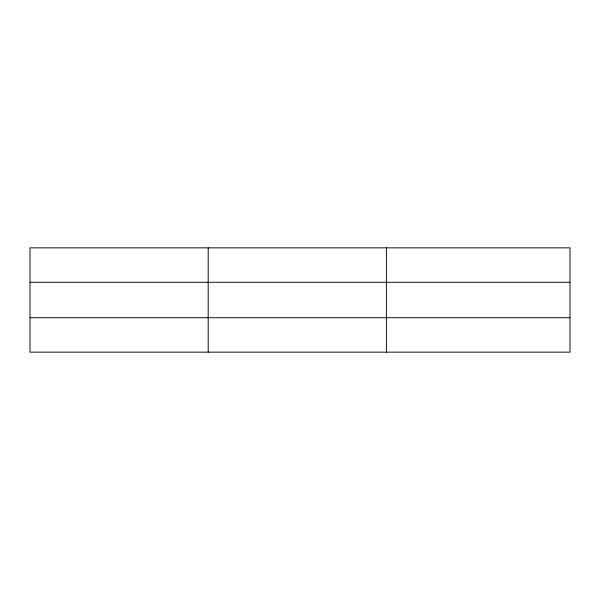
<?xml version="1.0" encoding="UTF-8"?>
<svg xmlns="http://www.w3.org/2000/svg" width="600" height="600" viewBox="0 0 600 600"><rect width="100%" height="100%" fill="white"/><g stroke="black" fill="none" stroke-linecap="round" stroke-linejoin="round"><path stroke-width="0.9" d="M208.2 352.147L208.2 247.853M386.4 352.147L386.4 247.853M570 282.27L570 247.853L30 247.853L30 352.147L570 352.147L570 282.27L30 282.27M30 317.73L570 317.73"/></g></svg>
